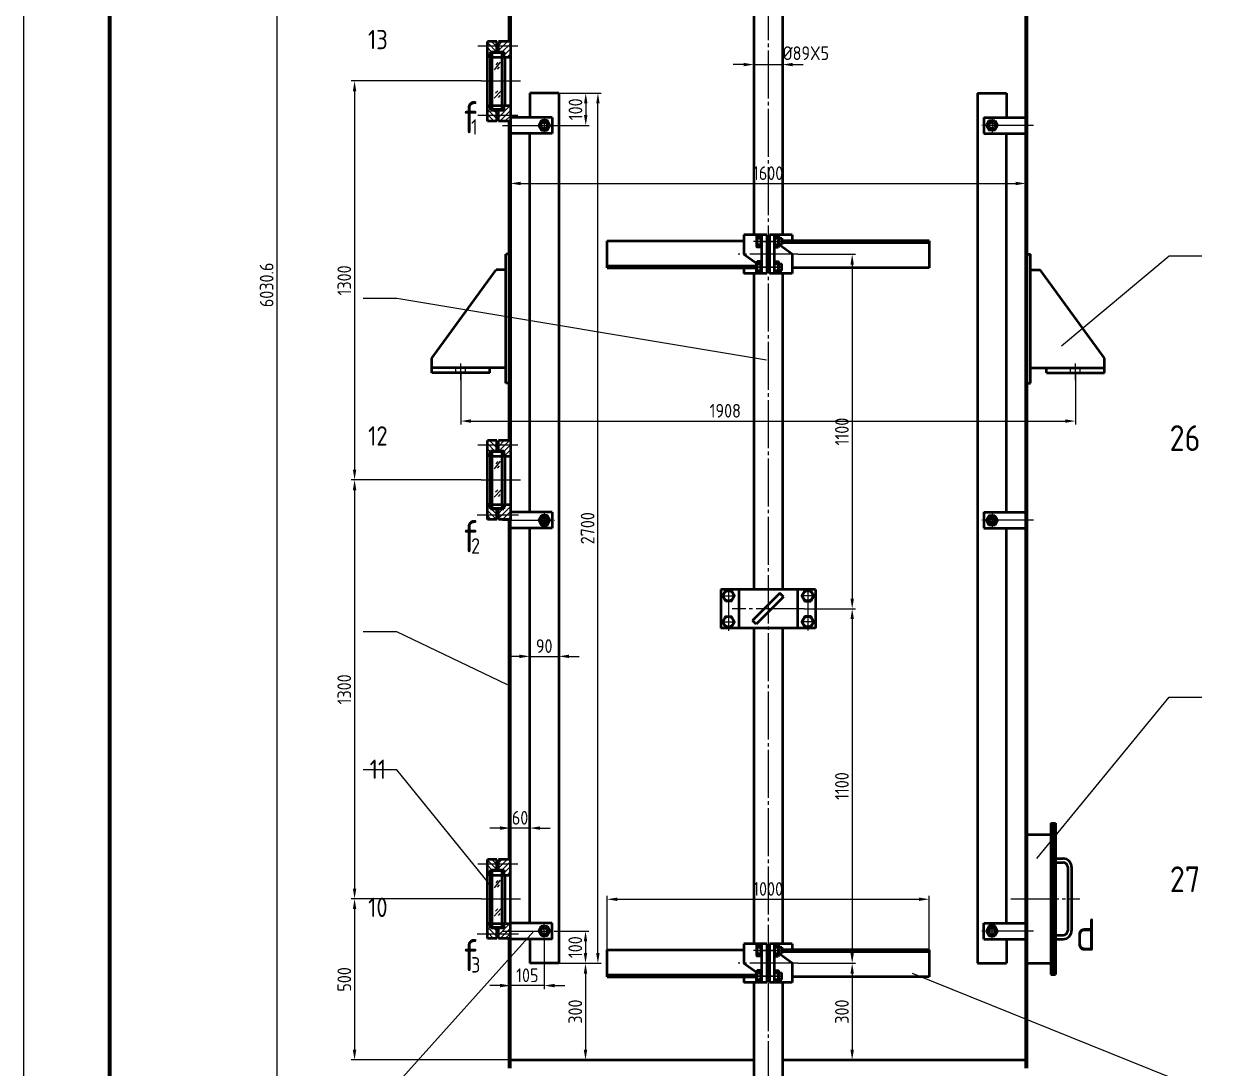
# Model space of a CAD drawing. Extents: x 0 to 594, y 0 to 841.
# Drawn here: x 0 to 349.6, y 288.7 to 593.2 of the extents above; entities that cross this region are included whole.
import ezdxf
from ezdxf.enums import TextEntityAlignment as Align

# ---------------------------------------------------------------- set-up
doc = ezdxf.new("R2010")
doc.units = 0
doc.header["$PDMODE"] = 3
doc.linetypes.add('C2', pattern=[17, 14, -1, 1, -1])
doc.linetypes.add('WZDASHED', pattern=[3.8, 2.8, -1])
doc.layers.get('0').update_dxf_attribs({"linetype": 'CONTINUOUS', "lineweight": 50})
doc.layers.get('DEFPOINTS').update_dxf_attribs({"linetype": 'CONTINUOUS'})
for name, color, linetype in [('CENTER', 4, 'C2'), ('DASHED', 1, 'WZDASHED'), ('DIM', 3, 'CONTINUOUS'), ('PMX', 6, 'CONTINUOUS'), ('TXT', 6, 'CONTINUOUS'), ('XH', 6, 'CONTINUOUS')]:
    doc.layers.add(name, color=color, linetype=linetype)
doc.layers.add('图框_外框线', color=7, linetype='CONTINUOUS', lineweight=70)
doc.styles.add('工程字', font='gbenor.shx', dxfattribs={"bigfont": 'gbcbig.shx'})

msp = doc.modelspace()

# ---------------------------------------------------------------- hatches: boundary and pattern name
at = {"layer": 'PMX'}
h = msp.add_hatch(dxfattribs=at)
h.set_pattern_fill('JIS_WOOD', color=256, scale=1.5, angle=90, style=0)
h.paths.add_polyline_path([(137.94, 588.05), (135.22, 588.05), (135.22, 586.69), (137.94, 586.69)])
h.paths.add_polyline_path([(137.94, 586.69), (135.22, 586.69), (135.22, 584.21), (136.14, 583.32), (136.14, 585.07), (137.94, 585.07)])
h.paths.add_polyline_path([(137.94, 568.09), (136.14, 568.09), (136.14, 569.74), (135.22, 568.85), (135.22, 566.46), (137.94, 566.46)])
h.paths.add_polyline_path([(137.94, 566.46), (135.22, 566.46), (135.22, 564.82), (137.94, 564.82)])
h = msp.add_hatch(dxfattribs=at)
h.set_pattern_fill('JIS_WOOD', color=256, scale=1.5, style=0)
h.paths.add_polyline_path([(141.94, 471.67), (138.43, 471.67), (138.43, 470.32), (141.94, 470.32)])
h.paths.add_polyline_path([(141.94, 470.32), (138.43, 470.32), (138.43, 468.7), (139.99, 468.7), (139.99, 467.15), (141.94, 467.15)])
h.paths.add_polyline_path([(141.94, 453.02), (139.99, 453.02), (139.99, 451.72), (138.43, 451.72), (138.43, 449.87), (141.94, 449.87)])
h.paths.add_polyline_path([(141.94, 449.87), (138.43, 449.87), (138.43, 448.66), (141.94, 448.66)])
h.paths.add_polyline_path([(141.94, 588.05), (138.43, 588.05), (138.43, 586.69), (141.94, 586.69)])
h.paths.add_polyline_path([(141.94, 586.69), (138.43, 586.69), (138.43, 585.07), (139.99, 585.07), (139.99, 583.52), (141.94, 583.52)])
h.paths.add_polyline_path([(141.94, 569.39), (139.99, 569.39), (139.99, 568.09), (138.43, 568.09), (138.43, 566.46), (141.94, 566.46)])
h.paths.add_polyline_path([(141.94, 566.46), (138.43, 566.46), (138.43, 564.82), (141.94, 564.82)])
h = msp.add_hatch(dxfattribs=at)
h.set_pattern_fill('JIS_WOOD', color=256, scale=1.5, angle=90, style=0)
h.paths.add_polyline_path([(137.94, 471.67), (135.22, 471.67), (135.22, 470.32), (137.94, 470.32)])
h.paths.add_polyline_path([(137.94, 470.32), (135.22, 470.32), (135.22, 467.83), (136.14, 466.94), (136.14, 468.7), (137.94, 468.7)])
h.paths.add_polyline_path([(137.94, 451.72), (136.14, 451.72), (136.14, 453.37), (135.22, 452.47), (135.22, 449.87), (137.94, 449.87)])
h.paths.add_polyline_path([(137.94, 449.87), (135.22, 449.87), (135.22, 448.66), (137.94, 448.66)])
h.paths.add_polyline_path([(137.94, 349.47), (135.22, 349.47), (135.22, 348.12), (137.94, 348.12)])
h.paths.add_polyline_path([(137.94, 348.12), (135.22, 348.12), (135.22, 345.63), (136.14, 344.74), (136.14, 346.5), (137.94, 346.5)])
h.paths.add_polyline_path([(137.94, 329.52), (136.14, 329.52), (136.14, 331.17), (135.22, 330.27), (135.22, 327.67), (137.94, 327.67)])
h.paths.add_polyline_path([(137.94, 327.67), (135.22, 327.67), (135.22, 326.46), (137.94, 326.46)])
h = msp.add_hatch(dxfattribs=at)
h.set_pattern_fill('JIS_WOOD', color=256, scale=1.5, style=0)
h.paths.add_polyline_path([(141.94, 349.47), (138.43, 349.47), (138.43, 348.12), (141.94, 348.12)])
h.paths.add_polyline_path([(141.94, 348.12), (138.43, 348.12), (138.43, 346.5), (139.99, 346.5), (139.99, 344.95), (141.94, 344.95)])
h.paths.add_polyline_path([(141.94, 330.82), (139.99, 330.82), (139.99, 329.52), (138.43, 329.52), (138.43, 327.67), (141.94, 327.67)])
h.paths.add_polyline_path([(141.94, 327.67), (138.43, 327.67), (138.43, 326.46), (141.94, 326.46)])

# ---------------------------------------------------------------- linework, layer by layer
for p, q in [((212.96, 631.04), (212.96, 531.64)), ((221.33, 631.04), (221.33, 531.64)), ((292.72, 288.65), (292.72, 616.52)), ((141.57, 588.05), (141.57, 599.7)), ((137.94, 588.05), (135.22, 588.05)), ((135.22, 564.82), (135.22, 588.05)), ((137.94, 584.83), (137.94, 588.05)), ((138.43, 584.83), (138.43, 588.05)), ((141.94, 588.05), (138.43, 588.05)), ((136.14, 583.32), (135.23, 584.2)), ((136.14, 568.09), (136.14, 585.07)), ((136.14, 585.07), (137.94, 585.07)), ((136.6, 574.14), (136.6, 585.07)), ((136.6, 584.83), (139.53, 584.83)), ((138.43, 585.07), (140.01, 585.07)), ((139.53, 568.09), (139.53, 585.07)), ((139.53, 585.06), (139.99, 585.06)), ((139.99, 585.06), (139.99, 583.52)), ((136.14, 583.32), (136.6, 583.32)), ((136.14, 583.32), (136.6, 583.32)), ((136.6, 583.52), (141.94, 583.52)), ((136.6, 568.09), (136.6, 583.32)), ((140.45, 569.39), (140.45, 583.52)), ((147.58, 573), (147.58, 565.95)), ((156.04, 573), (147.58, 573)), ((156.04, 573), (156.04, 319.2)), ((278.24, 573), (278.24, 319.2)), ((278.24, 573), (286.7, 573)), ((286.7, 573), (286.7, 565.95)), ((136.14, 569.74), (135.23, 568.86)), ((136.14, 569.74), (136.6, 569.74)), ((136.14, 569.74), (136.6, 569.74)), ((136.14, 568.09), (137.94, 568.09)), ((136.6, 569.39), (141.94, 569.39)), ((136.6, 568.3), (139.53, 568.3)), ((137.94, 564.82), (137.94, 568.09)), ((138.43, 568.09), (139.99, 568.09)), ((138.43, 564.82), (138.43, 568.09)), ((139.99, 569.39), (139.99, 568.09)), ((137.94, 564.82), (135.22, 564.82)), ((141.94, 564.82), (138.43, 564.82)), ((141.57, 471.67), (141.57, 564.82)), ((154.16, 565.95), (141.94, 565.95)), ((154.16, 565.95), (154.16, 561.25)), ((280.12, 565.95), (292.34, 565.95)), ((280.12, 565.95), (280.12, 561.25)), ((154.16, 561.25), (141.94, 561.25)), ((147.58, 450.8), (147.58, 561.25)), ((280.12, 561.25), (292.34, 561.25)), ((286.7, 450.8), (286.7, 561.25)), ((216.77, 531.64), (210.09, 531.64)), ((210.09, 531.64), (210.09, 526)), ((213.78, 531.21), (213.9, 531.42)), ((214.98, 531.42), (213.9, 531.42)), ((214.98, 531.42), (214.98, 528.11)), ((215.26, 520.36), (215.26, 531.64)), ((216.77, 531.64), (216.77, 520.36)), ((224.19, 531.64), (217.52, 531.64)), ((217.52, 531.64), (217.52, 520.36)), ((219.02, 520.36), (219.02, 531.64)), ((219.02, 531.42), (220.11, 531.42)), ((219.02, 531.42), (219.02, 528.11)), ((220.23, 531.21), (220.11, 531.42)), ((224.19, 531.64), (224.19, 529.95)), ((170.14, 529.95), (210.09, 529.95)), ((170.14, 522.05), (170.14, 529.95)), ((213.78, 531.21), (213.78, 528.32)), ((213.78, 528.32), (213.9, 528.11)), ((214.98, 528.11), (213.9, 528.11)), ((213.94, 530.7), (214.98, 530.7)), ((213.94, 528.82), (214.98, 528.82)), ((214.98, 530.89), (215.26, 530.89)), ((214.98, 529.76), (215.26, 530.12)), ((214.98, 529.48), (215.26, 529.84)), ((214.98, 528.63), (215.26, 528.63)), ((216.77, 530.7), (217.52, 530.7)), ((216.77, 528.82), (217.52, 528.82)), ((219.02, 530.7), (220.07, 530.7)), ((219.02, 528.82), (220.07, 528.82)), ((219.02, 528.11), (220.11, 528.11)), ((220.23, 528.32), (220.11, 528.11)), ((220.23, 531.21), (220.23, 528.32)), ((220.23, 530.7), (221.15, 530.7)), ((220.23, 528.82), (221.15, 528.82)), ((224.19, 526), (220.25, 528.82)), ((221.15, 530.7), (221.15, 528.82)), ((264.14, 529.34), (221.15, 529.34)), ((264.14, 529.95), (221.17, 529.95)), ((264.14, 529.95), (264.14, 522.05)), ((140.63, 488.4), (140.63, 526)), ((141.57, 526), (140.63, 526)), ((210.09, 526), (213.78, 523.45)), ((224.19, 526), (224.19, 520.36)), ((292.72, 526), (293.66, 526)), ((293.66, 488.4), (293.66, 526)), ((119.01, 495.73), (137.81, 521.49)), ((140.63, 521.49), (137.81, 521.49)), ((170.14, 522.66), (213.78, 522.66)), ((170.14, 522.05), (213.78, 522.05)), ((210.09, 522.05), (210.09, 520.36)), ((213.78, 523.69), (213.9, 523.9)), ((213.78, 520.8), (213.78, 523.69)), ((214.98, 523.9), (213.9, 523.9)), ((213.94, 523.18), (214.98, 523.18)), ((213.94, 521.3), (214.98, 521.3)), ((214.98, 520.59), (214.98, 523.9)), ((214.98, 523.37), (215.26, 523.37)), ((214.98, 522.52), (215.26, 522.17)), ((214.98, 522.24), (215.26, 521.89)), ((214.98, 521.11), (215.26, 521.11)), ((216.77, 523.18), (217.52, 523.18)), ((216.77, 521.3), (217.52, 521.3)), ((219.02, 523.9), (220.11, 523.9)), ((219.02, 520.59), (219.02, 523.9)), ((219.02, 523.18), (220.07, 523.18)), ((219.02, 521.3), (220.07, 521.3)), ((220.23, 523.69), (220.11, 523.9)), ((220.23, 520.8), (220.23, 523.69)), ((220.23, 523.18), (221.15, 523.18)), ((220.23, 521.3), (221.15, 521.3)), ((221.15, 521.3), (221.15, 523.18)), ((264.14, 522.05), (224.19, 522.05)), ((293.66, 521.49), (296.48, 521.49)), ((315.28, 495.73), (296.48, 521.49)), ((216.77, 520.36), (210.09, 520.36)), ((212.96, 520.36), (212.96, 428.24)), ((213.78, 520.8), (213.9, 520.59)), ((214.98, 520.59), (213.9, 520.59)), ((224.19, 520.36), (217.52, 520.36)), ((219.02, 520.59), (220.11, 520.59)), ((220.23, 520.8), (220.11, 520.59)), ((221.33, 520.36), (221.33, 428.24)), ((119.01, 491.41), (119.01, 495.73)), ((315.28, 491.41), (315.28, 495.73)), ((140.63, 492.91), (119.01, 492.91)), ((135.93, 491.41), (119.01, 491.41)), ((135.93, 491.41), (135.93, 492.91)), ((293.66, 492.91), (315.28, 492.91)), ((298.36, 491.41), (298.36, 492.91)), ((298.36, 491.41), (315.28, 491.41)), ((141.57, 488.4), (140.63, 488.4)), ((292.72, 488.4), (293.66, 488.4)), ((135.22, 448.66), (135.22, 471.67)), ((137.94, 471.67), (135.22, 471.67)), ((136.14, 468.7), (137.94, 468.7)), ((136.14, 451.72), (136.14, 468.7)), ((136.6, 457.77), (136.6, 468.7)), ((136.6, 468.46), (139.53, 468.46)), ((137.94, 468.46), (137.94, 471.67)), ((141.94, 471.67), (138.43, 471.67)), ((138.43, 468.46), (138.43, 471.67)), ((138.43, 468.7), (140.01, 468.7)), ((139.53, 451.72), (139.53, 468.7)), ((139.53, 468.69), (139.99, 468.69)), ((139.99, 468.69), (139.99, 467.15)), ((136.14, 466.94), (135.23, 467.82)), ((136.14, 466.94), (136.6, 466.94)), ((136.14, 466.94), (136.6, 466.94)), ((136.6, 467.15), (141.94, 467.15)), ((136.6, 451.72), (136.6, 466.94)), ((140.45, 453.02), (140.45, 467.15)), ((136.14, 453.37), (135.23, 452.49)), ((136.14, 453.37), (136.6, 453.37)), ((136.14, 453.37), (136.6, 453.37)), ((136.14, 451.72), (137.94, 451.72)), ((136.6, 453.02), (141.94, 453.02)), ((136.6, 451.93), (139.53, 451.93)), ((137.94, 448.66), (137.94, 451.93)), ((138.43, 448.66), (138.43, 451.93)), ((138.43, 448.66), (138.43, 451.72)), ((138.43, 451.72), (139.99, 451.72)), ((139.99, 453.02), (139.99, 451.72)), ((137.94, 448.66), (135.22, 448.66)), ((141.94, 448.66), (138.43, 448.66)), ((141.57, 349.47), (141.57, 448.66)), ((154.16, 450.8), (141.94, 450.8)), ((154.16, 450.8), (154.16, 446.1)), ((280.12, 450.8), (292.34, 450.8)), ((280.12, 450.8), (280.12, 446.1)), ((154.16, 446.1), (141.94, 446.1)), ((147.58, 330.95), (147.58, 446.1)), ((280.12, 446.1), (292.34, 446.1)), ((286.7, 330.95), (286.7, 446.1)), ((230.96, 428.24), (203.33, 428.24)), ((203.33, 428.24), (203.33, 416.96)), ((208.56, 428.24), (208.56, 416.96)), ((220.6, 427.12), (212.62, 419.15)), ((221.66, 426.06), (220.6, 427.12)), ((225.72, 428.24), (225.72, 416.96)), ((230.96, 428.24), (230.96, 416.96)), ((221.66, 426.06), (213.69, 418.08)), ((230.96, 416.96), (203.33, 416.96)), ((213.69, 418.08), (212.62, 419.15)), ((212.96, 416.96), (212.96, 324.84)), ((221.33, 416.96), (221.33, 324.84)), ((299.68, 360.09), (299.68, 315.91)), ((299.68, 360.09), (300.99, 360.09)), ((300.33, 360.09), (300.33, 315.91)), ((300.99, 360.09), (300.99, 315.91)), ((292.72, 356.8), (299.68, 356.8)), ((300.99, 349.73), (303.23, 349.73)), ((135.22, 326.46), (135.22, 349.47)), ((137.94, 349.47), (135.22, 349.47)), ((136.14, 346.5), (137.94, 346.5)), ((136.14, 329.52), (136.14, 346.5)), ((136.6, 335.57), (136.6, 346.5)), ((136.6, 346.26), (139.53, 346.26)), ((137.94, 346.26), (137.94, 349.47)), ((141.94, 349.47), (138.43, 349.47)), ((138.43, 346.26), (138.43, 349.47)), ((138.43, 346.5), (140.01, 346.5)), ((139.53, 329.52), (139.53, 346.5)), ((139.53, 346.49), (139.99, 346.49)), ((139.99, 346.49), (139.99, 344.95)), ((300.99, 348.61), (303.23, 348.61)), ((304.55, 347.29), (304.55, 328.71)), ((305.67, 347.29), (305.67, 328.71)), ((136.14, 344.74), (135.23, 345.62)), ((136.14, 344.74), (136.6, 344.74)), ((136.14, 344.74), (136.6, 344.74)), ((136.6, 344.95), (141.94, 344.95)), ((136.6, 329.52), (136.6, 344.74)), ((140.45, 330.82), (140.45, 344.95)), ((136.14, 331.17), (135.23, 330.29)), ((136.14, 331.17), (136.6, 331.17)), ((136.14, 331.17), (136.6, 331.17)), ((136.14, 329.52), (137.94, 329.52)), ((136.6, 330.82), (141.94, 330.82)), ((136.6, 329.73), (139.53, 329.73)), ((137.94, 326.46), (137.94, 329.73)), ((138.43, 326.46), (138.43, 329.73)), ((138.43, 326.46), (138.43, 329.52)), ((138.43, 329.52), (139.99, 329.52)), ((139.99, 330.82), (139.99, 329.52)), ((154.16, 330.95), (141.94, 330.95)), ((154.16, 326.25), (154.16, 330.95)), ((280.12, 330.95), (292.34, 330.95)), ((280.12, 326.25), (280.12, 330.95)), ((137.94, 326.46), (135.22, 326.46)), ((141.94, 326.46), (138.43, 326.46)), ((141.57, 288.65), (141.57, 326.46)), ((154.16, 326.25), (141.94, 326.25)), ((147.58, 326.25), (147.58, 319.2)), ((280.12, 326.25), (292.34, 326.25)), ((286.7, 326.25), (286.7, 319.2)), ((300.99, 327.4), (303.23, 327.4)), ((300.99, 326.27), (303.23, 326.27)), ((170.14, 323.15), (210.09, 323.15)), ((170.14, 315.25), (170.14, 323.15)), ((216.77, 324.84), (210.09, 324.84)), ((210.09, 324.84), (210.09, 319.2)), ((213.78, 324.41), (213.9, 324.62)), ((213.78, 324.41), (213.78, 321.52)), ((214.98, 324.62), (213.9, 324.62)), ((213.94, 323.9), (214.98, 323.9)), ((213.94, 322.02), (214.98, 322.02)), ((214.98, 324.62), (214.98, 321.31)), ((214.98, 324.09), (215.26, 324.09)), ((214.98, 322.96), (215.26, 323.32)), ((214.98, 322.68), (215.26, 323.04)), ((214.98, 321.83), (215.26, 321.83)), ((215.26, 313.56), (215.26, 324.84)), ((216.77, 324.84), (216.77, 313.56)), ((216.77, 323.9), (217.52, 323.9)), ((216.77, 322.02), (217.52, 322.02)), ((224.19, 324.84), (217.52, 324.84)), ((217.52, 324.84), (217.52, 313.56)), ((219.02, 313.56), (219.02, 324.84)), ((219.02, 324.62), (220.11, 324.62)), ((219.02, 324.62), (219.02, 321.31)), ((219.02, 323.9), (220.07, 323.9)), ((219.02, 322.02), (220.07, 322.02)), ((220.23, 324.41), (220.11, 324.62)), ((220.23, 324.41), (220.23, 321.52)), ((220.23, 323.9), (221.15, 323.9)), ((220.23, 322.02), (221.15, 322.02)), ((224.19, 319.2), (220.25, 322.02)), ((221.15, 323.9), (221.15, 322.02)), ((264.14, 322.54), (221.15, 322.54)), ((264.14, 323.15), (221.17, 323.15)), ((224.19, 324.84), (224.19, 323.15)), ((264.14, 323.15), (264.14, 315.25)), ((156.04, 319.2), (147.58, 319.2)), ((210.09, 319.2), (213.78, 316.65)), ((213.78, 321.52), (213.9, 321.31)), ((214.98, 321.31), (213.9, 321.31)), ((219.02, 321.31), (220.11, 321.31)), ((220.23, 321.52), (220.11, 321.31)), ((224.19, 319.2), (224.19, 313.56)), ((278.24, 319.2), (286.7, 319.2)), ((292.72, 319.2), (299.68, 319.2)), ((170.14, 315.86), (213.78, 315.86)), ((170.14, 315.25), (213.78, 315.25)), ((210.09, 315.25), (210.09, 313.56)), ((213.78, 316.89), (213.9, 317.1)), ((213.78, 314), (213.78, 316.89)), ((214.98, 317.1), (213.9, 317.1)), ((213.94, 316.38), (214.98, 316.38)), ((214.98, 313.79), (214.98, 317.1)), ((214.98, 316.57), (215.26, 316.57)), ((214.98, 315.72), (215.26, 315.37)), ((214.98, 315.44), (215.26, 315.09)), ((216.77, 316.38), (217.52, 316.38)), ((219.02, 317.1), (220.11, 317.1)), ((219.02, 313.79), (219.02, 317.1)), ((219.02, 316.38), (220.07, 316.38)), ((220.23, 316.89), (220.11, 317.1)), ((220.23, 314), (220.23, 316.89)), ((220.23, 316.38), (221.15, 316.38)), ((221.15, 314.5), (221.15, 316.38)), ((264.14, 315.25), (224.19, 315.25)), ((299.68, 315.91), (300.99, 315.91)), ((216.77, 313.56), (210.09, 313.56)), ((212.96, 313.56), (212.96, 274.64)), ((213.78, 314), (213.9, 313.79)), ((214.98, 313.79), (213.9, 313.79)), ((213.94, 314.5), (214.98, 314.5)), ((214.98, 314.31), (215.26, 314.31)), ((216.77, 314.5), (217.52, 314.5)), ((224.19, 313.56), (217.52, 313.56)), ((219.02, 314.5), (220.07, 314.5)), ((219.02, 313.79), (220.11, 313.79)), ((220.23, 314), (220.11, 313.79)), ((220.23, 314.5), (221.15, 314.5)), ((221.33, 313.56), (221.33, 274.64)), ((141.57, 291), (212.96, 291)), ((221.33, 291), (292.72, 291))]:
    msp.add_line(p, q)
at = {"color": 6, "lineweight": 25}
msp.add_lwpolyline([(594, 0), (0, 0), (0, 841), (594, 841)], close=True, dxfattribs=at)
at = {"color": 7, "linetype": 'Continuous'}
for points in [[(151, 565.01), (150.19, 563.6), (151, 562.19), (152.63, 562.19), (153.44, 563.6), (152.63, 565.01)], [(283.29, 565.01), (284.1, 563.6), (283.29, 562.19), (281.66, 562.19), (280.85, 563.6), (281.66, 565.01)], [(151, 449.86), (150.19, 448.45), (151, 447.04), (152.63, 447.04), (153.44, 448.45), (152.63, 449.86)], [(283.29, 449.86), (284.1, 448.45), (283.29, 447.04), (281.66, 447.04), (280.85, 448.45), (281.66, 449.86)], [(151, 327.19), (150.19, 328.6), (151, 330.01), (152.63, 330.01), (153.44, 328.6), (152.63, 327.19)], [(283.29, 327.19), (284.1, 328.6), (283.29, 330.01), (281.66, 330.01), (280.85, 328.6), (281.66, 327.19)]]:
    msp.add_lwpolyline(points, close=True, dxfattribs=at)
for points in [[(204.71, 424.86), (203.85, 426.36), (204.71, 427.87), (206.45, 427.87), (207.32, 426.36), (206.45, 424.86)], [(229.57, 424.86), (230.44, 426.36), (229.57, 427.87), (227.84, 427.87), (226.97, 426.36), (227.84, 424.86)], [(204.71, 417.34), (203.85, 418.84), (204.71, 420.35), (206.45, 420.35), (207.32, 418.84), (206.45, 417.34)], [(229.57, 417.34), (230.44, 418.84), (229.57, 420.35), (227.84, 420.35), (226.97, 418.84), (227.84, 417.34)]]:
    msp.add_lwpolyline(points, close=True)
for centre, radius in [((151.81, 563.6), 1.41), ((282.47, 563.6), 1.41), ((151.81, 448.45), 1.41), ((151.81, 448.45), 0.752), ((282.47, 448.45), 1.41), ((282.47, 448.45), 0.752), ((151.81, 328.6), 1.41), ((282.47, 328.6), 1.41)]:
    msp.add_circle(centre, radius, dxfattribs=at)
for centre, radius in [((151.81, 563.6), 0.94), ((282.47, 563.6), 0.94), ((205.58, 426.36), 1.5), ((228.71, 426.36), 1.5), ((205.58, 418.84), 1.5), ((228.71, 418.84), 1.5), ((151.81, 328.6), 0.94), ((282.47, 328.6), 0.941)]:
    msp.add_circle(centre, radius)
for centre, radius, start, end in [((214.28, 531.07), 0.504, 136.823, 227.1862), ((219.72, 531.07), 0.504, 312.8138, 43.177), ((216.6, 529.76), 2.82, 160.5288, 199.4712), ((214.28, 528.45), 0.504, 132.8138, 223.177), ((217.41, 529.76), 2.82, 340.5288, 19.4712), ((219.72, 528.45), 0.504, 316.823, 47.1862), ((214.28, 523.55), 0.504, 136.823, 227.1862), ((216.6, 522.24), 2.82, 160.5288, 199.4712), ((214.28, 520.93), 0.504, 132.8138, 223.177), ((219.72, 523.55), 0.504, 312.8138, 43.177), ((217.41, 522.24), 2.82, 340.5288, 19.4712), ((219.72, 520.93), 0.504, 316.823, 47.1862), ((303.23, 347.29), 2.44, 0, 90), ((303.23, 347.29), 1.32, 0, 90), ((303.23, 328.71), 1.32, 270, 0), ((303.23, 328.71), 2.44, 270, 0), ((214.28, 324.27), 0.504, 136.823, 227.1862), ((216.6, 322.96), 2.82, 160.5288, 199.4712), ((214.28, 321.65), 0.504, 132.8138, 223.177), ((219.72, 324.27), 0.504, 312.8138, 43.177), ((217.41, 322.96), 2.82, 340.5288, 19.4712), ((219.72, 321.65), 0.504, 316.823, 47.1862), ((214.28, 316.75), 0.504, 136.823, 227.1862), ((216.6, 315.44), 2.82, 160.5288, 199.4712), ((219.72, 316.75), 0.504, 312.8138, 43.177), ((217.41, 315.44), 2.82, 340.5288, 19.4712), ((214.28, 314.13), 0.504, 132.8138, 223.177), ((219.72, 314.13), 0.504, 316.823, 47.1862)]:
    msp.add_arc(centre, radius, start, end)
at = {"color": 1, "linetype": 'Continuous', "lineweight": -3}
msp.add_arc((151.81, 448.45), 0.94, 288, 198, dxfattribs=at)
at = {"color": 1, "linetype": 'Continuous'}
msp.add_arc((282.47, 448.45), 0.94, 342, 252, dxfattribs=at)
at = {"layer": 'CENTER'}
for p, q in [((217.14, 806.45), (217.14, 234.87)), ((144.12, 586.69), (132.47, 586.69)), ((133.43, 576.57), (144.88, 576.57)), ((144.12, 566.46), (132.47, 566.46)), ((139.68, 563.6), (154.8, 563.6)), ((151.81, 565.56), (151.81, 561.65)), ((294.61, 563.6), (279.49, 563.6)), ((282.47, 565.56), (282.47, 561.65)), ((221.39, 529.76), (212.9, 529.76)), ((213.56, 529.76), (221.33, 529.76)), ((225.85, 526), (208.44, 526)), ((219.12, 526), (215.17, 526)), ((218.72, 526), (215.57, 526)), ((221.23, 522.24), (213.05, 522.24)), ((213.56, 522.24), (221.33, 522.24)), ((127.47, 489.31), (127.47, 494.13)), ((306.82, 489.31), (306.82, 494.13)), ((144.12, 470.32), (132.47, 470.32)), ((133.43, 460.2), (144.88, 460.2)), ((144.29, 449.87), (132.21, 449.87)), ((139.68, 448.45), (154.8, 448.45)), ((151.81, 450.41), (151.81, 446.5)), ((294.61, 448.45), (279.49, 448.45)), ((282.47, 450.41), (282.47, 446.5)), ((205.58, 428.04), (205.58, 416.21)), ((217.14, 427.3), (217.14, 418.27)), ((228.71, 428.04), (228.71, 416.29)), ((203.7, 426.36), (207.5, 426.36)), ((230.58, 426.36), (226.78, 426.36)), ((227.63, 422.6), (206.66, 422.6)), ((203.7, 418.84), (207.5, 418.84)), ((230.58, 418.84), (226.78, 418.84)), ((144.12, 348.12), (132.47, 348.12)), ((133.43, 338), (144.88, 338)), ((287.93, 338), (308.13, 338)), ((151.81, 326.65), (151.81, 330.56)), ((282.47, 326.65), (282.47, 330.56)), ((144.29, 327.67), (132.21, 327.67)), ((139.68, 328.6), (154.8, 328.6)), ((294.61, 328.6), (279.49, 328.6)), ((221.39, 322.96), (212.9, 322.96)), ((213.56, 322.96), (221.33, 322.96)), ((225.85, 319.2), (208.44, 319.2)), ((221.23, 315.44), (213.05, 315.44)), ((213.56, 315.44), (221.33, 315.44))]:
    msp.add_line(p, q, dxfattribs=at)
at = {"layer": 'DASHED'}
for p, q in [((126.06, 491.41), (126.06, 492.91)), ((128.88, 491.41), (128.88, 492.91)), ((305.41, 491.41), (305.41, 492.91)), ((308.23, 491.41), (308.23, 492.91))]:
    msp.add_line(p, q, dxfattribs=at)
for centre in [(151.81, 563.6), (282.47, 563.6), (151.81, 328.6), (282.47, 328.6)]:
    msp.add_arc(centre, 0.752, 270, 180, dxfattribs=at)
at = {"layer": 'DEFPOINTS', "lineweight": 50}
for p, q in [((141.94, 616.52), (141.94, 448.69)), ((292.34, 288.65), (292.34, 616.52)), ((141.94, 349.51), (141.94, 448.66)), ((141.94, 288.65), (141.94, 349.51))]:
    msp.add_line(p, q, dxfattribs=at)
at = {"layer": 'DEFPOINTS', "color": 0, "linetype": 'ByBlock'}
for p in [(262.01, 526), (304.55, 338), (262.01, 319.2)]:
    msp.add_point(p, dxfattribs=at)
at = {"layer": 'DIM', "color": 3}
for p, q in [((209.96, 581.34), (206.96, 581.34)), ((212.96, 581.34), (212.96, 580.34)), ((212.96, 581.34), (221.33, 581.34)), ((221.33, 581.34), (221.33, 582.34)), ((224.33, 581.34), (227.33, 581.34))]:
    msp.add_line(p, q, dxfattribs=at)
for points in [[(209.96, 581.84), (209.96, 580.84), (212.96, 581.34)], [(224.33, 581.84), (224.33, 580.84), (221.33, 581.34)]]:
    msp.add_solid(points, dxfattribs=at)
at = {"layer": 'PMX', "color": 3}
for p, q in [((73.81, 795.08), (73.81, 240.04)), ((133.43, 576.57), (95.47, 576.57)), ((96.47, 573.57), (96.47, 463.2)), ((156.04, 573), (164.93, 573)), ((156.04, 573), (168.47, 573)), ((163.93, 570), (163.93, 566.6)), ((167.47, 322.2), (167.47, 570)), ((151.81, 563.6), (164.93, 563.6)), ((141.94, 561.25), (141.94, 545.67)), ((292.34, 561.25), (292.34, 545.67)), ((144.94, 546.67), (289.34, 546.67)), ((225.85, 526), (242.67, 526)), ((241.67, 523), (241.67, 425.6)), ((127.47, 491.41), (127.47, 476.36)), ((306.82, 491.41), (306.82, 476.36)), ((130.47, 477.36), (303.82, 477.36)), ((133.43, 460.2), (95.47, 460.2)), ((133.43, 460.2), (95.47, 460.2)), ((96.47, 457.2), (96.47, 341)), ((147.58, 446.1), (147.58, 407.73)), ((156.04, 446.1), (156.04, 407.73)), ((227.63, 422.6), (242.67, 422.6)), ((227.63, 422.6), (242.67, 422.6)), ((241.67, 419.6), (241.67, 322.2)), ((144.58, 408.73), (141.58, 408.73)), ((147.58, 408.73), (156.04, 408.73)), ((159.04, 408.73), (162.04, 408.73)), ((138.94, 358.64), (135.94, 358.64)), ((141.94, 349.51), (141.94, 359.64)), ((147.58, 358.64), (141.94, 358.64)), ((147.58, 330.95), (147.58, 359.64)), ((150.58, 358.64), (153.58, 358.64)), ((133.43, 338), (95.47, 338)), ((133.43, 338), (95.47, 338)), ((170.14, 323.15), (170.14, 338.88)), ((173.14, 337.88), (261.14, 337.88)), ((264.14, 323.15), (264.14, 338.88)), ((96.47, 335), (96.47, 294)), ((151.81, 326.65), (151.81, 311.7)), ((154.8, 328.6), (164.86, 328.6)), ((163.86, 325.6), (163.86, 322.2)), ((141.94, 319.08), (141.94, 311.7)), ((156.04, 319.2), (168.47, 319.2)), ((156.04, 319.2), (164.86, 319.2)), ((156.04, 319.2), (164.86, 319.2)), ((225.85, 319.2), (242.67, 319.2)), ((225.85, 319.2), (242.67, 319.2)), ((163.86, 316.2), (163.86, 294)), ((241.67, 316.2), (241.67, 294)), ((138.94, 312.7), (135.94, 312.7)), ((151.81, 312.7), (141.94, 312.7)), ((154.81, 312.7), (157.81, 312.7)), ((141.57, 291), (95.47, 291)), ((177.26, 291), (162.86, 291)), ((257.02, 291), (240.67, 291))]:
    msp.add_line(p, q, dxfattribs=at)
for points in [[(95.97, 573.57), (96.97, 573.57), (96.47, 576.57)], [(163.43, 570), (164.43, 570), (163.93, 573)], [(166.97, 570), (167.97, 570), (167.47, 573)], [(163.43, 566.6), (164.43, 566.6), (163.93, 563.6)], [(144.94, 547.17), (144.94, 546.17), (141.94, 546.67)], [(289.34, 547.17), (289.34, 546.17), (292.34, 546.67)], [(241.17, 523), (242.17, 523), (241.67, 526)], [(130.47, 477.86), (130.47, 476.86), (127.47, 477.36)], [(303.82, 477.86), (303.82, 476.86), (306.82, 477.36)], [(95.97, 463.2), (96.97, 463.2), (96.47, 460.2)], [(95.97, 457.2), (96.97, 457.2), (96.47, 460.2)], [(241.17, 425.6), (242.17, 425.6), (241.67, 422.6)], [(241.17, 419.6), (242.17, 419.6), (241.67, 422.6)], [(144.58, 409.23), (144.58, 408.23), (147.58, 408.73)], [(159.04, 409.23), (159.04, 408.23), (156.04, 408.73)], [(138.94, 359.14), (138.94, 358.14), (141.94, 358.64)], [(150.58, 359.14), (150.58, 358.14), (147.58, 358.64)], [(95.97, 341), (96.97, 341), (96.47, 338)], [(95.97, 335), (96.97, 335), (96.47, 338)], [(173.14, 338.38), (173.14, 337.38), (170.14, 337.88)], [(261.14, 338.38), (261.14, 337.38), (264.14, 337.88)], [(163.36, 325.6), (164.36, 325.6), (163.86, 328.6)], [(163.36, 322.2), (164.36, 322.2), (163.86, 319.2)], [(166.97, 322.2), (167.97, 322.2), (167.47, 319.2)], [(241.17, 322.2), (242.17, 322.2), (241.67, 319.2)], [(163.36, 316.2), (164.36, 316.2), (163.86, 319.2)], [(241.17, 316.2), (242.17, 316.2), (241.67, 319.2)], [(138.94, 313.2), (138.94, 312.2), (141.94, 312.7)], [(154.81, 313.2), (154.81, 312.2), (151.81, 312.7)], [(95.97, 294), (96.97, 294), (96.47, 291)], [(163.36, 294), (164.36, 294), (163.86, 291)], [(241.17, 294), (242.17, 294), (241.67, 291)]]:
    msp.add_solid(points, dxfattribs=at)
at = {"layer": 'TXT'}
for p, q in [((138.98, 582.01), (137.17, 579.78)), ((138.24, 581.93), (137.7, 581.26)), ((138.65, 580.64), (138.12, 579.98)), ((139.15, 573.62), (137.17, 571.51)), ((138.28, 573.62), (137.62, 573)), ((138.9, 572.29), (138.41, 571.76)), ((221.15, 530.56), (220.23, 530.56)), ((221.15, 528.96), (220.23, 528.96)), ((221.15, 523.04), (220.23, 523.04)), ((221.15, 521.44), (220.23, 521.44)), ((138.98, 465.64), (137.17, 463.4)), ((138.24, 465.55), (137.7, 464.89)), ((138.65, 464.27), (138.12, 463.61)), ((139.15, 457.25), (137.17, 455.14)), ((138.28, 457.25), (137.62, 456.63)), ((138.9, 455.92), (138.41, 455.39)), ((138.98, 343.44), (137.17, 341.2)), ((138.24, 343.35), (137.7, 342.69)), ((138.65, 342.07), (138.12, 341.41)), ((139.15, 335.05), (137.17, 332.94)), ((138.28, 335.05), (137.62, 334.43)), ((138.9, 333.72), (138.41, 333.19)), ((221.15, 323.76), (220.23, 323.76)), ((221.15, 322.16), (220.23, 322.16)), ((221.15, 316.24), (220.23, 316.24)), ((221.15, 314.64), (220.23, 314.64))]:
    msp.add_line(p, q, dxfattribs=at)
at = {"layer": 'XH'}
for p, q in [((302.78, 499.32), (334.18, 525.52)), ((334.18, 525.52), (343.65, 525.52)), ((108.83, 513.09), (98.96, 513.09)), ((216.63, 495.1), (108.83, 513.09)), ((108.83, 415.88), (98.96, 415.88)), ((141.13, 400.45), (108.83, 415.88)), ((295.51, 349.77), (334.18, 396.84)), ((334.18, 396.84), (343.65, 396.84)), ((108.83, 375.6), (98.96, 375.6)), ((136.81, 341.1), (108.83, 375.6)), ((148.78, 328.55), (108.83, 284.06)), ((259.18, 316.3), (334.18, 286.08))]:
    msp.add_line(p, q, dxfattribs=at)
at = {"layer": '图框_外框线'}
msp.add_line((25, 831), (25, 10), dxfattribs=at)

# ---------------------------------------------------------------- texts
at = {"color": 6, "lineweight": -3, "style": '工程字'}
msp.add_text('d', height=9.4, dxfattribs=at).set_placement((306.9, 322.86))
at = {"layer": 'DIM', "color": 6, "insert": (228.14, 584.66), "char_height": 4, "attachment_point": 5, "style": '工程字'}
msp.add_mtext('\\A1;%%C89X5', dxfattribs=at)
at = {"layer": 'PMX', "color": 6, "style": '工程字'}
msp.add_text('6030.6', height=4, rotation=90, dxfattribs=at).set_placement((72.81, 510.58))
at = {"layer": 'PMX', "color": 6, "char_height": 4, "attachment_point": 5, "rotation": 90, "style": '工程字'}
for s, insert in [('100', (160.93, 568.3)), ('1300', (93.47, 518.39)), ('1100', (238.67, 474.3)), ('2700', (164.47, 446.1)), ('1300', (93.47, 399.1)), ('1100', (238.67, 370.9)), ('100', (160.86, 323.9)), ('500', (93.47, 314.5)), ('300', (160.86, 305.1)), ('300', (238.67, 305.1))]:
    msp.add_mtext(s, dxfattribs=dict(at, insert=insert))
at = {"layer": 'PMX', "color": 6, "char_height": 4, "attachment_point": 5, "style": '工程字'}
for s, insert in [('1600', (217.14, 549.67)), ('1908', (204.64, 480.36)), ('90', (151.81, 411.73)), ('60', (144.76, 361.64)), ('1000', (217.14, 340.88)), ('105', (146.88, 315.7))]:
    msp.add_mtext(s, dxfattribs=dict(at, insert=insert))
at = {"layer": 'TXT', "style": '工程字'}
for s, height, p in [('f', 9.4, (127.76, 561.27)), ('1', 4.51, (130.48, 560.89)), ('f', 9.4, (127.76, 439.07)), ('2', 4.51, (130.48, 438.69)), ('f', 9.4, (127.76, 316.87)), ('3', 4.51, (130.48, 316.49))]:
    msp.add_text(s, height=height, dxfattribs=at).set_placement(p)
at = {"layer": 'XH', "style": '工程字'}
for s, height, p in [('13', 5.64, (103.27, 584.12)), ('12', 5.64, (103.27, 468.51)), ('26', 7.52, (338.79, 466.38)), ('11', 5.64, (103.27, 371.29)), ('27', 7.52, (338.79, 337.7)), ('10', 5.64, (103.27, 331.02))]:
    msp.add_text(s, height=height, dxfattribs=at).set_placement(p, align=Align.BOTTOM_CENTER)

doc.saveas('drawing.dxf')
